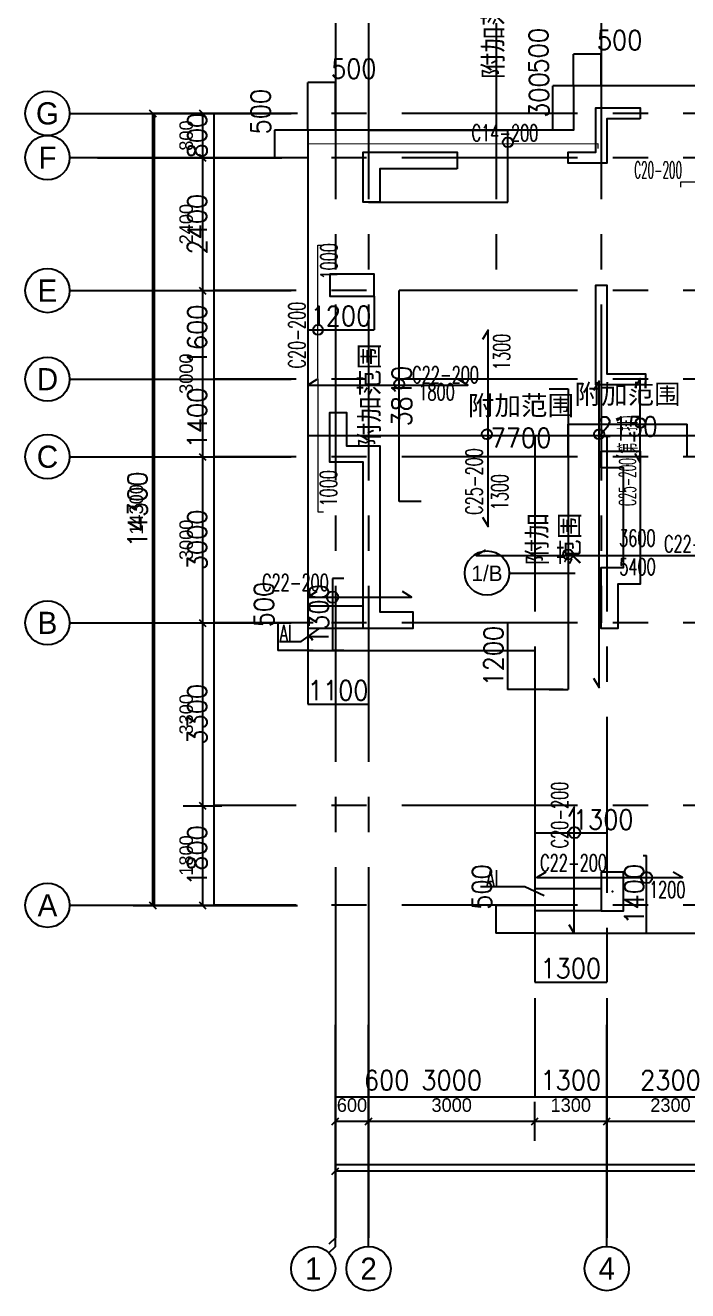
# Model space of a CAD drawing. Extents: x 628064 to 789462, y -248497 to 145317.
# Drawn here: x 668837 to 680795, y 109554 to 132403 of the extents above; entities that cross this region are included whole.
import ezdxf
from ezdxf.enums import TextEntityAlignment as Align

# ---------------------------------------------------------------- set-up
doc = ezdxf.new("R2010")
doc.units = 0
doc.header["$LTSCALE"] = 100
doc.linetypes.add('CENTER', pattern=[50.800000000000004, 31.75, -6.35, 6.35, -6.35])
for name, color, linetype in [('1508', 2, 'Continuous'), ('451', 7, 'Continuous'), ('AXIS', 3, 'Continuous'), ('DIM', 3, 'Continuous'), ('dim-wall', 7, 'Continuous'), ('PAXIS', 253, 'CENTER'), ('PUB_DIM', 3, 'Continuous'), ('Z-TEXT', 2, 'Continuous'), ('板底钢筋', 24, 'Continuous'), ('柱', 2, 'Continuous'), ('梁虚线', 134, 'Continuous'), ('砼墙', 3, 'Continuous'), ('重心计算', 7, 'Continuous')]:
    doc.layers.add(name, color=color, linetype=linetype)
doc.layers.add('REIN', color=6, linetype='Continuous', lineweight=18)
doc.styles.add('cadreader_textstyle', font='cadreader_textstyle')
doc.styles.get("Standard").update_dxf_attribs({"font": 'standard'})
doc.dimstyles.get("Standard").update_dxf_attribs({"dimtxt": 351, "dimasz": 0.18, "dimexe": 0.18, "dimexo": 0.0625, "dimgap": 0.09, "dimtad": 0, "dimtoh": 1, "dimdec": 0, "dimzin": 0, "dimdsep": 46, "dimcen": 0.09, "dimadec": 0, "dimazin": 0, "dimtfac": 1, "dimtdec": 4, "dimtofl": 0, "dimtmove": 0, "dimatfit": 3, "dimfxl": 250, "dimtolj": 1, "dimtzin": 0, "dimarcsym": 0})

# ---------------------------------------------------------------- blocks, each defined once
blk = doc.blocks.new('*D451')
at = {"layer": 'dim-wall', "color": 0, "linetype": 'ByBlock', "lineweight": -2}
for p, q in [((679989.1662270469, 117412.5051768192), (680053.610209981, 117412.5051768192)), ((680053.4302099809, 116012.5052006611), (680053.4302099809, 117412.5051768192)), ((679989.1662270471, 116012.5052006611), (680053.610209981, 116012.5052006611))]:
    blk.add_line(p, q, dxfattribs=at)
for points in [[(680053.4302099809, 117412.5051768192), (680053.4601824763, 117412.3251768192), (680053.4002374855, 117412.3251768192)], [(680053.4302099809, 116012.5052006611), (680053.4002374855, 116012.6852006611), (680053.4601824763, 116012.6852006611)]]:
    blk.add_solid(points, dxfattribs=at)
at = {"layer": 'dim-wall', "color": 0, "linetype": 'Continuous', "lineweight": -2, "insert": (679828.4302099808, 116712.5051887403), "char_height": 351, "width": 813.1499999999992, "attachment_point": 5, "rotation": 90}
blk.add_mtext('1400', dxfattribs=at)
blk = doc.blocks.new('*D101')
at = {"layer": 'dim-wall', "color": 0, "linetype": 'ByBlock', "lineweight": -2}
for p, q in [((674584.4782650168, 122412.5052960285), (674384.2945750647, 122412.5052960285)), ((674384.4745750647, 122412.5052960285), (674384.4745750647, 121112.5051052937)), ((674584.4782650168, 121112.5051052937), (674384.2945750647, 121112.5051052937))]:
    blk.add_line(p, q, dxfattribs=at)
for points in [[(674384.4745750647, 122412.5052960285), (674384.5045475601, 122412.3252960285), (674384.4446025693, 122412.3252960285)], [(674384.4745750647, 121112.5051052937), (674384.4446025693, 121112.6851052937), (674384.5045475601, 121112.6851052937)]]:
    blk.add_solid(points, dxfattribs=at)
at = {"layer": 'dim-wall', "color": 0, "linetype": 'Continuous', "lineweight": -2, "insert": (674134.4745750648, 121762.5052006612), "char_height": 351, "width": 807.299999999999, "attachment_point": 5, "rotation": 90}
blk.add_mtext('1300', dxfattribs=at)
blk = doc.blocks.new('*D520')
at = {"layer": 'dim-wall', "color": 0, "linetype": 'ByBlock', "lineweight": -2}
for p, q in [((678294.1373635244, 125837.5050099262), (678636.6691465372, 125837.5050099262)), ((678636.4891465371, 125837.5050099262), (678636.4891465371, 120412.5052960286)), ((678294.1373635244, 120412.5052960286), (678636.6691465372, 120412.5052960286))]:
    blk.add_line(p, q, dxfattribs=at)
for points in [[(678636.4891465371, 125837.5050099262), (678636.5191190325, 125837.3250099262), (678636.4591740418, 125837.3250099262)], [(678636.4891465371, 120412.5052960286), (678636.4591740418, 120412.6852960286), (678636.5191190325, 120412.6852960286)]]:
    blk.add_solid(points, dxfattribs=at)
at = {"layer": 'dim-wall', "color": 0, "linetype": 'Continuous', "lineweight": -2, "insert": (678386.4891465373, 123125.0051529775), "char_height": 351, "width": 983.970000000002, "attachment_point": 5, "rotation": 90}
blk.add_mtext('附加范围', dxfattribs=at)
blk = doc.blocks.new('*D187')
at = {"layer": 'dim-wall', "color": 0, "linetype": 'ByBlock', "lineweight": -2}
for p, q in [((673934.5407590565, 125111.9428799519), (673934.5407590565, 124996.3078294627)), ((673934.5407590565, 124996.4878294627), (681634.5405683215, 124996.4878294627)), ((681634.5405683215, 124612.5680821308), (681634.5405683215, 124996.6678294627))]:
    blk.add_line(p, q, dxfattribs=at)
for points in [[(673934.5407590565, 124996.4878294627), (673934.7207590565, 124996.5178019581), (673934.7207590565, 124996.4578569673)], [(681634.5405683215, 124996.4878294627), (681634.3605683214, 124996.4578569673), (681634.3605683214, 124996.5178019581)]]:
    blk.add_solid(points, dxfattribs=at)
at = {"layer": 'dim-wall', "color": 0, "linetype": 'Continuous', "lineweight": -2, "insert": (677784.5406636889, 125246.4878294627), "char_height": 351, "width": 2128.619999999995, "attachment_point": 5}
blk.add_mtext('附加范围 7700', dxfattribs=at)
blk = doc.blocks.new('*D624')
at = {"layer": 'dim-wall', "color": 0, "linetype": 'ByBlock', "lineweight": -2}
for p, q in [((678634.5405683215, 124612.5680821308), (678634.5405683215, 125200.0815314135)), ((678634.5405683215, 125199.9015314135), (680784.5406636889, 125199.9015314135)), ((680784.5406636889, 124612.5680821308), (680784.5406636889, 125200.0815314135))]:
    blk.add_line(p, q, dxfattribs=at)
for points in [[(678634.5405683215, 125199.9015314135), (678634.7205683215, 125199.9315039089), (678634.7205683215, 125199.8715589181)], [(680784.5406636889, 125199.9015314135), (680784.3606636889, 125199.8715589181), (680784.3606636889, 125199.9315039089)]]:
    blk.add_solid(points, dxfattribs=at)
at = {"layer": 'dim-wall', "color": 0, "linetype": 'Continuous', "lineweight": -2, "insert": (679709.5406160052, 125449.9015314135), "char_height": 351, "width": 2122.769999999996, "attachment_point": 5}
blk.add_mtext('附加范围 2150', dxfattribs=at)
blk = doc.blocks.new('*D276')
at = {"layer": 'dim-wall', "color": 0, "linetype": 'ByBlock', "lineweight": -2}
for p, q in [((675801.4782428439, 127612.5055821308), (675588.4951477412, 127612.5055821308)), ((675588.6751477412, 123802.5051625141), (675588.6751477412, 127612.5055821308)), ((675980.4782628712, 123802.5051625141), (675588.4951477412, 123802.5051625141))]:
    blk.add_line(p, q, dxfattribs=at)
for points in [[(675588.6751477412, 127612.5055821308), (675588.7051202366, 127612.3255821308), (675588.6451752458, 127612.3255821308)], [(675588.6751477412, 123802.5051625141), (675588.6451752458, 123802.6851625141), (675588.7051202366, 123802.6851625141)]]:
    blk.add_solid(points, dxfattribs=at)
at = {"layer": 'dim-wall', "color": 0, "linetype": 'Continuous', "lineweight": -2, "insert": (675338.6751477413, 125707.5053723226), "char_height": 351, "width": 2122.769999999996, "attachment_point": 5, "rotation": 90}
blk.add_mtext('附加范围 3810', dxfattribs=at)
blk = doc.blocks.new('*D696')
at = {"layer": 'dim-wall', "color": 0, "linetype": 'ByBlock', "lineweight": -2}
for p, q in [((675034.6032828982, 130512.5052006611), (677548.6229765917, 130512.5052006611)), ((677548.4429765916, 129212.5050099262), (677548.4429765916, 130512.5052006611)), ((675034.6032828982, 129212.5050099262), (677548.6229765917, 129212.5050099262))]:
    blk.add_line(p, q, dxfattribs=at)
for points in [[(677548.4429765916, 130512.5052006611), (677548.472949087, 130512.3252006611), (677548.4130040962, 130512.3252006611)], [(677548.4429765916, 129212.5050099262), (677548.4130040962, 129212.6850099262), (677548.472949087, 129212.6850099262)]]:
    blk.add_solid(points, dxfattribs=at)
at = {"layer": 'dim-wall', "color": 0, "linetype": 'Continuous', "lineweight": -2, "insert": (677298.4429765918, 132388.1052006613), "char_height": 351, "width": 3751.019999999998, "attachment_point": 5, "rotation": 90}
blk.add_mtext('\\A1;\\A1;\\A1;附加范围', dxfattribs=at)
blk = doc.blocks.new('*D43')
at = {"layer": 'DIM', "color": 0, "linetype": 'ByBlock', "lineweight": -2}
for p, q in [((678404.7431020228, 121612.5157537436), (677539.1810372791, 121612.5157537436)), ((677539.3610372791, 121612.5157537436), (677539.3610372791, 120412.5052960286)), ((678544.0123635244, 120412.5052960286), (677539.1810372791, 120412.5052960286))]:
    blk.add_line(p, q, dxfattribs=at)
for points in [[(677539.3610372791, 121612.5157537436), (677539.3910097745, 121612.3357537436), (677539.3310647837, 121612.3357537436)], [(677539.3610372791, 120412.5052960286), (677539.3310647837, 120412.6852960286), (677539.3910097745, 120412.6852960286)]]:
    blk.add_solid(points, dxfattribs=at)
at = {"layer": 'DIM', "color": 0, "linetype": 'Continuous', "lineweight": -2, "insert": (677289.361037279, 121012.5105248862), "char_height": 351, "width": 807.299999999999, "attachment_point": 5, "rotation": 90}
blk.add_mtext('1200', dxfattribs=at)
blk = doc.blocks.new('*D473')
at = {"layer": 'DIM', "color": 0, "linetype": 'ByBlock', "lineweight": -2}
for p, q in [((673934.540006158, 130512.5673191256), (673934.540006158, 131368.955178)), ((674434.5399959866, 131368.775178), (673934.540006158, 131368.775178)), ((674434.5399959866, 130512.5673191256), (674434.5399959866, 131368.955178))]:
    blk.add_line(p, q, dxfattribs=at)
for points in [[(673934.540006158, 131368.775178), (673934.720006158, 131368.8051504954), (673934.720006158, 131368.7452055046)], [(674434.5399959866, 131368.775178), (674434.3599959866, 131368.7452055046), (674434.3599959866, 131368.8051504954)]]:
    blk.add_solid(points, dxfattribs=at)
at = {"layer": 'DIM', "color": 0, "linetype": 'Continuous', "lineweight": -2, "insert": (674766.1299959867, 131618.7751780001), "char_height": 351, "width": 663.0000000000007, "attachment_point": 5}
blk.add_mtext('500', dxfattribs=at)
blk = doc.blocks.new('*D566')
at = {"layer": 'DIM', "color": 0, "linetype": 'ByBlock', "lineweight": -2}
for p, q in [((673934.477506158, 130512.5048191256), (673334.7458486294, 130512.5048191256)), ((673334.9258486294, 130512.5048191256), (673334.9258486294, 130012.5157537443)), ((673934.477506158, 130012.5157537443), (673334.7458486294, 130012.5157537443))]:
    blk.add_line(p, q, dxfattribs=at)
for points in [[(673334.9258486294, 130512.5048191256), (673334.9558211248, 130512.3248191256), (673334.895876134, 130512.3248191256)], [(673334.9258486294, 130012.5157537443), (673334.895876134, 130012.6957537443), (673334.9558211248, 130012.6957537443)]]:
    blk.add_solid(points, dxfattribs=at)
at = {"layer": 'DIM', "color": 0, "linetype": 'Continuous', "lineweight": -2, "insert": (673084.9258486294, 130844.0948191257), "char_height": 351, "width": 663.0000000000007, "attachment_point": 5, "rotation": 90}
blk.add_mtext('500', dxfattribs=at)
blk = doc.blocks.new('*D236')
at = {"layer": 'DIM', "color": 0, "linetype": 'ByBlock', "lineweight": -2}
for p, q in [((678734.4775061578, 130812.5048195435), (678360.1837076057, 130812.5048195435)), ((678360.3637076057, 130512.5048191256), (678360.3637076057, 130812.5048195435)), ((678734.4775061578, 130512.5048191256), (678360.1837076057, 130512.5048191256))]:
    blk.add_line(p, q, dxfattribs=at)
for points in [[(678360.3637076057, 130812.5048195435), (678360.3936801011, 130812.3248195435), (678360.3337351104, 130812.3248195435)], [(678360.3637076057, 130512.5048191256), (678360.3337351104, 130512.6848191256), (678360.3936801011, 130512.6848191256)]]:
    blk.add_solid(points, dxfattribs=at)
at = {"layer": 'DIM', "color": 0, "linetype": 'Continuous', "lineweight": -2, "insert": (678110.3637076057, 131144.0948195435), "char_height": 351, "width": 663.0000000000007, "attachment_point": 5, "rotation": 90}
blk.add_mtext('300', dxfattribs=at)
blk = doc.blocks.new('*D667')
at = {"layer": 'DIM', "color": 0, "linetype": 'ByBlock', "lineweight": -2}
for p, q in [((678734.4775061578, 131312.5048191255), (678360.1837076057, 131312.5048191255)), ((678360.3637076057, 130812.5048195435), (678360.3637076057, 131312.5048191255)), ((678734.4775061578, 130812.5048195435), (678360.1837076057, 130812.5048195435))]:
    blk.add_line(p, q, dxfattribs=at)
for points in [[(678360.3637076057, 131312.5048191255), (678360.3936801011, 131312.3248191255), (678360.3337351104, 131312.3248191255)], [(678360.3637076057, 130812.5048195435), (678360.3337351104, 130812.6848195435), (678360.3936801011, 130812.6848195435)]]:
    blk.add_solid(points, dxfattribs=at)
at = {"layer": 'DIM', "color": 0, "linetype": 'Continuous', "lineweight": -2, "insert": (678100.9583343707, 131944.3232876054), "char_height": 351, "width": 663.0000000000007, "attachment_point": 5, "rotation": 90}
blk.add_mtext('500', dxfattribs=at)
blk = doc.blocks.new('*D746')
at = {"layer": 'DIM', "color": 0, "linetype": 'ByBlock', "lineweight": -2}
for p, q in [((678734.5400061578, 131312.5673191255), (678734.5400061578, 131884.6314165772)), ((679234.5399959842, 131884.4514165772), (678734.5400061578, 131884.4514165772)), ((679234.5399959842, 131312.5673191255), (679234.5399959842, 131884.6314165772))]:
    blk.add_line(p, q, dxfattribs=at)
for points in [[(678734.5400061578, 131884.4514165772), (678734.7200061579, 131884.4813890726), (678734.7200061579, 131884.4214440818)], [(679234.5399959842, 131884.4514165772), (679234.3599959841, 131884.4214440818), (679234.3599959841, 131884.4813890726)]]:
    blk.add_solid(points, dxfattribs=at)
at = {"layer": 'DIM', "color": 0, "linetype": 'Continuous', "lineweight": -2, "insert": (679566.1299959843, 132134.4514165772), "char_height": 351, "width": 663.0000000000007, "attachment_point": 5}
blk.add_mtext('500', dxfattribs=at)
blk = doc.blocks.new('*D689')
at = {"layer": 'DIM', "color": 0, "linetype": 'ByBlock', "lineweight": -2}
for p, q in [((674031.8321120047, 121612.5157537438), (673395.4511041245, 121612.5157537438)), ((673395.6311041246, 121612.5157537438), (673395.6311041246, 121112.5048191256)), ((674031.8321120047, 121112.5048191256), (673395.4511041245, 121112.5048191256))]:
    blk.add_line(p, q, dxfattribs=at)
for points in [[(673395.6311041246, 121612.5157537438), (673395.66107662, 121612.3357537438), (673395.6011316292, 121612.3357537438)], [(673395.6311041246, 121112.5048191256), (673395.6011316292, 121112.6848191256), (673395.66107662, 121112.6848191256)]]:
    blk.add_solid(points, dxfattribs=at)
at = {"layer": 'DIM', "color": 0, "linetype": 'Continuous', "lineweight": -2, "insert": (673145.6311041246, 121944.1057537439), "char_height": 351, "width": 663.0000000000007, "attachment_point": 5, "rotation": 90}
blk.add_mtext('500', dxfattribs=at)
blk = doc.blocks.new('*D365')
at = {"layer": 'DIM', "color": 0, "linetype": 'ByBlock', "lineweight": -2}
for p, q in [((673934.540006158, 121112.4423191256), (673934.540006158, 120144.4296795045)), ((675034.5399959759, 121234.1747809759), (675034.5399959759, 120144.4296795045)), ((673934.540006158, 120144.6096795045), (675034.5399959759, 120144.6096795045))]:
    blk.add_line(p, q, dxfattribs=at)
for points in [[(673934.540006158, 120144.6096795045), (673934.720006158, 120144.6396519999), (673934.720006158, 120144.5797070091)], [(675034.5399959759, 120144.6096795045), (675034.3599959759, 120144.5797070091), (675034.3599959759, 120144.6396519999)]]:
    blk.add_solid(points, dxfattribs=at)
at = {"layer": 'DIM', "color": 0, "linetype": 'Continuous', "lineweight": -2, "insert": (674484.5400010669, 120394.6096795045), "char_height": 351, "width": 801.4499999999991, "attachment_point": 5}
blk.add_mtext('1100', dxfattribs=at)
blk = doc.blocks.new('*D34')
at = {"layer": 'DIM', "color": 0, "linetype": 'ByBlock', "lineweight": -2}
for p, q in [((678034.5399959758, 116012.4423191256), (678034.5399959758, 115125.2589326242)), ((679334.5399959869, 116012.4423191256), (679334.5399959869, 115125.2589326242)), ((678034.5399959758, 115125.4389326242), (679334.5399959869, 115125.4389326242))]:
    blk.add_line(p, q, dxfattribs=at)
for points in [[(678034.5399959758, 115125.4389326242), (678034.7199959758, 115125.4689051196), (678034.7199959758, 115125.4089601288)], [(679334.5399959869, 115125.4389326242), (679334.3599959868, 115125.4089601288), (679334.3599959868, 115125.4689051196)]]:
    blk.add_solid(points, dxfattribs=at)
at = {"layer": 'DIM', "color": 0, "linetype": 'Continuous', "lineweight": -2, "insert": (678684.5399959815, 115375.4389326242), "char_height": 351, "width": 807.299999999999, "attachment_point": 5}
blk.add_mtext('1300', dxfattribs=at)
blk = doc.blocks.new('*D448')
at = {"layer": 'DIM', "color": 0, "linetype": 'ByBlock', "lineweight": -2}
for p, q in [((678034.477506158, 116512.5157537515), (677328.340461298, 116512.5157537515)), ((677328.5204612981, 116512.5157537515), (677328.5204612981, 116012.5048191256)), ((678034.477506158, 116012.5048191256), (677328.340461298, 116012.5048191256))]:
    blk.add_line(p, q, dxfattribs=at)
for points in [[(677328.5204612981, 116512.5157537515), (677328.5504337935, 116512.3357537515), (677328.4904888027, 116512.3357537515)], [(677328.5204612981, 116012.5048191256), (677328.4904888027, 116012.6848191256), (677328.5504337935, 116012.6848191256)]]:
    blk.add_solid(points, dxfattribs=at)
at = {"layer": 'DIM', "color": 0, "linetype": 'Continuous', "lineweight": -2, "insert": (677078.5204612981, 116844.1057537515), "char_height": 351, "width": 663.0000000000007, "attachment_point": 5, "rotation": 90}
blk.add_mtext('500', dxfattribs=at)
blk = doc.blocks.new('*D341')
at = {"layer": 'DIM', "color": 0, "linetype": 'ByBlock', "lineweight": -2}
for p, q in [((675134.5400061578, 127512.4423191256), (675134.5400061578, 126903.9483930467)), ((673934.540006158, 127006.26015826), (673934.540006158, 126903.9483930467)), ((673934.540006158, 126904.1283930467), (675134.5400061578, 126904.1283930467))]:
    blk.add_line(p, q, dxfattribs=at)
for points in [[(673934.540006158, 126904.1283930467), (673934.720006158, 126904.1583655421), (673934.720006158, 126904.0984205513)], [(675134.5400061578, 126904.1283930467), (675134.3600061578, 126904.0984205513), (675134.3600061578, 126904.1583655421)]]:
    blk.add_solid(points, dxfattribs=at)
at = {"layer": 'DIM', "color": 0, "linetype": 'Continuous', "lineweight": -2, "insert": (674534.540006158, 127154.1283930466), "char_height": 351, "width": 807.299999999999, "attachment_point": 5}
blk.add_mtext('1200', dxfattribs=at)
blk = doc.blocks.new('*D162')
at = {"layer": 'dim-wall', "color": 0, "linetype": 'ByBlock', "lineweight": -2}
for p, q in [((678034.540006158, 117925.4483818966), (678034.540006158, 117824.1988245973)), ((679334.5399959869, 117925.4483818966), (679334.5399959869, 117824.1988245973)), ((678034.540006158, 117824.3788245973), (679334.5399959869, 117824.3788245973))]:
    blk.add_line(p, q, dxfattribs=at)
for points in [[(678034.540006158, 117824.3788245973), (678034.720006158, 117824.4087970927), (678034.720006158, 117824.3488521019)], [(679334.5399959869, 117824.3788245973), (679334.3599959868, 117824.3488521019), (679334.3599959868, 117824.4087970927)]]:
    blk.add_solid(points, dxfattribs=at)
at = {"layer": 'dim-wall', "color": 0, "linetype": 'Continuous', "lineweight": -2, "insert": (679269.6344086927, 118060.3531342217), "char_height": 351, "width": 807.299999999999, "attachment_point": 5}
blk.add_mtext('1300', dxfattribs=at)
blk = doc.blocks.new('*D402')
at = {"layer": 'PUB_DIM', "color": 0, "linetype": 'ByBlock', "lineweight": -2}
for p, q in [((673466.7888936258, 130812.901070359), (672239.94443852, 130812.901070359)), ((672240.12443852, 130812.901070359), (672240.12443852, 130012.901070359)), ((673466.7888936258, 130012.901070359), (672239.94443852, 130012.901070359))]:
    blk.add_line(p, q, dxfattribs=at)
for points in [[(672240.12443852, 130812.901070359), (672240.1544110155, 130812.721070359), (672240.0944660247, 130812.721070359)], [(672240.12443852, 130012.901070359), (672240.0944660247, 130013.081070359), (672240.1544110155, 130013.081070359)]]:
    blk.add_solid(points, dxfattribs=at)
at = {"layer": 'PUB_DIM', "color": 0, "linetype": 'Continuous', "lineweight": -2, "insert": (671940.12443852, 130412.9010703591), "char_height": 351, "width": 663.0000000000007, "attachment_point": 5, "rotation": 90}
blk.add_mtext('800', dxfattribs=at)
blk = doc.blocks.new('*D31')
at = {"layer": 'PUB_DIM', "color": 0, "linetype": 'ByBlock', "lineweight": -2}
for p, q in [((673466.7888936258, 130012.901070359), (672239.9444377356, 130012.901070359)), ((672240.1244377356, 130012.901070359), (672240.1244377356, 127612.901070359)), ((673466.7888936258, 127612.901070359), (672239.9444377356, 127612.901070359))]:
    blk.add_line(p, q, dxfattribs=at)
for points in [[(672240.1244377356, 130012.901070359), (672240.154410231, 130012.721070359), (672240.0944652403, 130012.721070359)], [(672240.1244377356, 127612.901070359), (672240.0944652403, 127613.081070359), (672240.154410231, 127613.081070359)]]:
    blk.add_solid(points, dxfattribs=at)
at = {"layer": 'PUB_DIM', "color": 0, "linetype": 'Continuous', "lineweight": -2, "insert": (671940.1244377356, 128812.9010703591), "char_height": 351, "width": 918.4499999999996, "attachment_point": 5, "rotation": 90}
blk.add_mtext('2400', dxfattribs=at)
blk = doc.blocks.new('*D476')
at = {"layer": 'PUB_DIM', "color": 0, "linetype": 'ByBlock', "lineweight": -2}
for p, q in [((673466.7888936258, 127612.901070359), (672239.7644377358, 127612.901070359)), ((672239.9444377358, 127612.901070359), (672239.9444377358, 126012.901070359)), ((673466.7888936258, 126012.901070359), (672239.7644377358, 126012.901070359))]:
    blk.add_line(p, q, dxfattribs=at)
for points in [[(672239.9444377358, 127612.901070359), (672239.9744102312, 127612.721070359), (672239.9144652404, 127612.721070359)], [(672239.9444377358, 126012.901070359), (672239.9144652404, 126013.081070359), (672239.9744102312, 126013.081070359)]]:
    blk.add_solid(points, dxfattribs=at)
at = {"layer": 'PUB_DIM', "color": 0, "linetype": 'Continuous', "lineweight": -2, "insert": (671939.9444377358, 126812.9010703591), "char_height": 351, "width": 801.4499999999991, "attachment_point": 5, "rotation": 90}
blk.add_mtext('1600', dxfattribs=at)
blk = doc.blocks.new('*D195')
at = {"layer": 'PUB_DIM', "color": 0, "linetype": 'ByBlock', "lineweight": -2}
for p, q in [((673466.7888936258, 126012.901070359), (672239.5844377355, 126012.901070359)), ((672239.7644377355, 126012.901070359), (672239.7644377355, 124612.901070359)), ((673466.7888936258, 124612.901070359), (672239.5844377355, 124612.901070359))]:
    blk.add_line(p, q, dxfattribs=at)
for points in [[(672239.7644377355, 126012.901070359), (672239.7944102309, 126012.721070359), (672239.7344652402, 126012.721070359)], [(672239.7644377355, 124612.901070359), (672239.7344652402, 124613.081070359), (672239.7944102309, 124613.081070359)]]:
    blk.add_solid(points, dxfattribs=at)
at = {"layer": 'PUB_DIM', "color": 0, "linetype": 'Continuous', "lineweight": -2, "insert": (671939.7644377355, 125312.9010703591), "char_height": 351, "width": 813.1499999999992, "attachment_point": 5, "rotation": 90}
blk.add_mtext('1400', dxfattribs=at)
blk = doc.blocks.new('*D622')
at = {"layer": 'PUB_DIM', "color": 0, "linetype": 'ByBlock', "lineweight": -2}
for p, q in [((673466.7888936258, 124612.901070359), (672239.4044377357, 124612.901070359)), ((672239.5844377357, 124612.901070359), (672239.5844377357, 121612.901070359)), ((673466.7888936258, 121612.901070359), (672239.4044377357, 121612.901070359))]:
    blk.add_line(p, q, dxfattribs=at)
for points in [[(672239.5844377357, 124612.901070359), (672239.6144102311, 124612.721070359), (672239.5544652403, 124612.721070359)], [(672239.5844377357, 121612.901070359), (672239.5544652403, 121613.081070359), (672239.6144102311, 121613.081070359)]]:
    blk.add_solid(points, dxfattribs=at)
at = {"layer": 'PUB_DIM', "color": 0, "linetype": 'Continuous', "lineweight": -2, "insert": (671939.5844377356, 123112.9010703591), "char_height": 351, "width": 912.5999999999997, "attachment_point": 5, "rotation": 90}
blk.add_mtext('3000', dxfattribs=at)
blk = doc.blocks.new('*D254')
at = {"layer": 'PUB_DIM', "color": 0, "linetype": 'ByBlock', "lineweight": -2}
for p, q in [((673466.7888936258, 121612.901070359), (672239.2244377355, 121612.901070359)), ((672239.4044377356, 121612.901070359), (672239.4044377356, 118312.901070359)), ((673466.7888936258, 118312.901070359), (672239.2244377355, 118312.901070359))]:
    blk.add_line(p, q, dxfattribs=at)
for points in [[(672239.4044377356, 121612.901070359), (672239.434410231, 121612.721070359), (672239.3744652402, 121612.721070359)], [(672239.4044377356, 118312.901070359), (672239.3744652402, 118313.081070359), (672239.434410231, 118313.081070359)]]:
    blk.add_solid(points, dxfattribs=at)
at = {"layer": 'PUB_DIM', "color": 0, "linetype": 'Continuous', "lineweight": -2, "insert": (671939.4044377356, 119962.9010703591), "char_height": 351, "width": 912.5999999999997, "attachment_point": 5, "rotation": 90}
blk.add_mtext('3300', dxfattribs=at)
blk = doc.blocks.new('*D694')
at = {"layer": 'PUB_DIM', "color": 0, "linetype": 'ByBlock', "lineweight": -2}
for p, q in [((673466.7888936258, 118312.901070359), (672239.2244377355, 118312.901070359)), ((672239.4044377356, 118312.901070359), (672239.4044377356, 116512.901070359)), ((673466.7888936258, 116512.901070359), (672239.2244377355, 116512.901070359))]:
    blk.add_line(p, q, dxfattribs=at)
for points in [[(672239.4044377356, 118312.901070359), (672239.434410231, 118312.721070359), (672239.3744652402, 118312.721070359)], [(672239.4044377356, 116512.901070359), (672239.3744652402, 116513.081070359), (672239.434410231, 116513.081070359)]]:
    blk.add_solid(points, dxfattribs=at)
at = {"layer": 'PUB_DIM', "color": 0, "linetype": 'Continuous', "lineweight": -2, "insert": (671939.4044377356, 117412.9010703591), "char_height": 351, "width": 807.299999999999, "attachment_point": 5, "rotation": 90}
blk.add_mtext('1800', dxfattribs=at)
blk = doc.blocks.new('*D430')
at = {"layer": 'PUB_DIM', "color": 0, "linetype": 'ByBlock', "lineweight": -2}
for p, q in [((671161.3060381353, 130812.9010615154), (671161.0882053854, 130812.9010615154)), ((671161.2682053854, 130812.9010615154), (671161.2682053861, 116512.901070359)), ((671161.306038136, 116512.901070359), (671161.0882053861, 116512.901070359))]:
    blk.add_line(p, q, dxfattribs=at)
for points in [[(671161.2682053854, 130812.9010615154), (671161.2981778808, 130812.7210615154), (671161.23823289, 130812.7210615154)], [(671161.2682053861, 116512.901070359), (671161.2382328907, 116513.081070359), (671161.2981778815, 116513.081070359)]]:
    blk.add_solid(points, dxfattribs=at)
at = {"layer": 'PUB_DIM', "color": 0, "linetype": 'Continuous', "lineweight": -2, "insert": (670861.268205386, 123662.9010659373), "char_height": 351, "width": 1062.749999999999, "attachment_point": 5, "rotation": 90.00000000000281}
blk.add_mtext('14300', dxfattribs=at)
blk = doc.blocks.new('*D674')
at = {"layer": 'PUB_DIM', "color": 0, "linetype": 'ByBlock', "lineweight": -2}
for p, q in [((674434.5400061577, 114510.5335270958), (674434.5400061577, 113053.7631969467)), ((675034.5400061577, 114510.5335270958), (675034.5400061577, 113053.7631969467)), ((674434.5400061577, 113053.9431969467), (675034.5400061577, 113053.9431969467))]:
    blk.add_line(p, q, dxfattribs=at)
for points in [[(674434.5400061577, 113053.9431969467), (674434.7200061578, 113053.9731694421), (674434.7200061578, 113053.9132244513)], [(675034.5400061577, 113053.9431969467), (675034.3600061577, 113053.9132244513), (675034.3600061577, 113053.9731694421)]]:
    blk.add_solid(points, dxfattribs=at)
at = {"layer": 'PUB_DIM', "color": 0, "linetype": 'Continuous', "lineweight": -2, "insert": (675360.2800061577, 113353.9431969468), "char_height": 351, "width": 651.2999999999993, "attachment_point": 5}
blk.add_mtext('600', dxfattribs=at)
blk = doc.blocks.new('*D363')
at = {"layer": 'PUB_DIM', "color": 0, "linetype": 'ByBlock', "lineweight": -2}
for p, q in [((679334.5400078561, 114510.4710270957), (679334.5795923079, 113053.7631980224)), ((681634.5400078561, 114510.5335270957), (681634.5795923079, 113053.8256980224)), ((679334.5795874166, 113053.9431980223), (681634.5795874166, 113054.0056980223))]:
    blk.add_line(p, q, dxfattribs=at)
for points in [[(679334.5795874166, 113053.9431980223), (679334.7595866021, 113053.973175409), (679334.759588231, 113053.9132304183)], [(681634.5795874166, 113054.0056980223), (681634.3995882311, 113053.9757206356), (681634.3995866022, 113054.0356656263)]]:
    blk.add_solid(points, dxfattribs=at)
at = {"layer": 'PUB_DIM', "color": 0, "linetype": 'Continuous', "lineweight": -2, "insert": (680484.5714352428, 113353.9744479115), "char_height": 351, "width": 912.5999999999997, "attachment_point": 5, "rotation": 0.0015569505298548693}
blk.add_mtext('2300', dxfattribs=at)
blk = doc.blocks.new('*D157')
at = {"layer": 'PUB_DIM', "color": 0, "linetype": 'ByBlock', "lineweight": -2}
for p, q in [((674434.7200061579, 111835.6482905643), (674434.7200061579, 111835.4265508847)), ((674434.7200061579, 111835.6065508847), (723634.539995232, 111835.6065508846)), ((723634.539995232, 111835.6482905642), (723634.539995232, 111835.4265508846))]:
    blk.add_line(p, q, dxfattribs=at)
for points in [[(674434.7200061579, 111835.6065508847), (674434.9000061579, 111835.6365233801), (674434.9000061579, 111835.5765783893)], [(723634.539995232, 111835.6065508846), (723634.359995232, 111835.5765783892), (723634.359995232, 111835.63652338)]]:
    blk.add_solid(points, dxfattribs=at)
at = {"layer": 'PUB_DIM', "color": 0, "linetype": 'Continuous', "lineweight": -2, "insert": (699034.6300006949, 112135.6065508846), "char_height": 351, "width": 1168.050000000001, "attachment_point": 5}
blk.add_mtext('49200', dxfattribs=at)
blk = doc.blocks.new('*D372')
at = {"layer": 'PUB_DIM', "color": 0, "linetype": 'ByBlock', "lineweight": -2}
for p, q in [((675034.5400061577, 114510.5335270958), (675034.5400061577, 113053.7631969467)), ((678034.5400061577, 114510.5335270958), (678034.5400061577, 113053.7631969467)), ((675034.5400061577, 113053.9431969467), (678034.5400061577, 113053.9431969467))]:
    blk.add_line(p, q, dxfattribs=at)
for points in [[(675034.5400061577, 113053.9431969467), (675034.7200061578, 113053.9731694421), (675034.7200061578, 113053.9132244513)], [(678034.5400061577, 113053.9431969467), (678034.3600061577, 113053.9132244513), (678034.3600061577, 113053.9731694421)]]:
    blk.add_solid(points, dxfattribs=at)
at = {"layer": 'PUB_DIM', "color": 0, "linetype": 'Continuous', "lineweight": -2, "insert": (676534.5400061578, 113353.9431969468), "char_height": 351, "width": 912.5999999999997, "attachment_point": 5}
blk.add_mtext('3000', dxfattribs=at)
blk = doc.blocks.new('*D108')
at = {"layer": 'PUB_DIM', "color": 0, "linetype": 'ByBlock', "lineweight": -2}
for p, q in [((678034.5400061577, 114510.5335270958), (678034.5400061576, 113053.7631969467)), ((679334.5400061577, 114510.5335270957), (679334.5400061576, 113053.7631969466)), ((678034.5400061576, 113053.9431969467), (679334.5400061576, 113053.9431969466))]:
    blk.add_line(p, q, dxfattribs=at)
for points in [[(678034.5400061576, 113053.9431969467), (678034.7200061576, 113053.9731694421), (678034.7200061576, 113053.9132244513)], [(679334.5400061576, 113053.9431969466), (679334.3600061575, 113053.9132244512), (679334.3600061575, 113053.973169442)]]:
    blk.add_solid(points, dxfattribs=at)
at = {"layer": 'PUB_DIM', "color": 0, "linetype": 'Continuous', "lineweight": -2, "insert": (678684.5400061577, 113353.9431969466), "char_height": 351, "width": 807.299999999999, "attachment_point": 5}
blk.add_mtext('1300', dxfattribs=at)

msp = doc.modelspace()

# ---------------------------------------------------------------- linework, layer by layer
at = {"layer": '1508'}
msp.add_lwpolyline([(712034.540006158, 125162.5048191256), (703284.540006158, 125162.5048191256), (703284.540006158, 129212.5048191279), (694784.5400061578, 129212.5048191279), (694784.5400061578, 125162.5048191256), (686034.540006158, 125162.5048191256), (686034.540006158, 129412.5048191256), (682334.5400061578, 129412.5048191256), (682334.5400061578, 131312.5048191255), (678734.5400061578, 131312.5048191255), (678734.5400061578, 130512.5048191256), (673934.540006158, 130512.5048191256), (673934.540006158, 130512.5048191256), (673934.540006158, 130512.5048191256), (673934.540006158, 121112.5048191256), (673934.540006158, 121112.5048191256), (673934.540006158, 121112.5048191256), (678034.540006158, 121112.5048191256), (678034.540006158, 116012.5048191256), (720034.5400061578, 116012.5048191256)], dxfattribs=at)
at = {"layer": '451'}
for centre, radius in [((677548.4429765916, 130290.499682544), 89.87297338617036), ((675588.6751477412, 125927.6403483549), 89.87297338617036), ((679939.8871147847, 125222.1877577638), 89.87297338617036), ((677169.5136150791, 125018.7635027298), 89.87297338617036), ((679195.6048908329, 125018.774055813), 89.87297338617036), ((678636.4891465371, 122849.158054296), 89.87297338617036), ((674384.4745750647, 122078.0458795879), 102.1662715875672), ((678750.9844553117, 117826.8146042523), 102.1662715875672), ((680053.4302099809, 117012.8552341642), 102.1662715875672)]:
    msp.add_circle(centre, radius, dxfattribs=at)
at = {"layer": 'AXIS'}
for p, q in [((670139.7476788507, 130812.9010575966), (673466.8513936258, 130812.901070359)), ((670139.7476788507, 130012.9010575966), (673466.8513936258, 130012.901070359)), ((670139.7476788507, 127612.9010575966), (673466.8513936258, 127612.901070359)), ((670139.7476788507, 126012.9010575966), (673466.8513936258, 126012.901070359)), ((670139.7476788507, 124612.9010575966), (673466.8513936258, 124612.901070359)), ((670139.7476788507, 121612.9010575966), (673466.8513936258, 121612.901070359)), ((670139.7476788507, 116512.9010575966), (673466.8513936258, 116512.901070359)), ((674434.5400061577, 114510.5960270958), (674434.5399898195, 110510.5960270958)), ((675034.5400061577, 114510.5960270958), (675034.5399898195, 110510.5960270958)), ((679334.5400061577, 114510.5960270957), (679334.5399898196, 110510.5960270958)), ((674434.5399898195, 110510.5960270958), (674317.3827022942, 110393.4387395704))]:
    msp.add_line(p, q, dxfattribs=at)
at = {"layer": 'AXIS', "linetype": 'Continuous'}
for points in [[(669636.9375, 130813.8203125), (673636.9375000001, 130813.8203125)], [(669636.9375, 130013.828125), (673636.9375000001, 130013.828125)], [(669636.9375, 127613.828125), (673636.9375000001, 127613.828125)], [(669636.9375, 126013.8203125), (673636.9375000001, 126013.8203125)], [(669636.9375, 124613.828125), (673636.9375000001, 124613.828125)], [(677572.0625000001, 122512.5078125), (678761.5625, 122512.5078125)], [(669636.9375, 121613.828125), (673636.9375000001, 121613.828125)], [(669636.9375, 116513.828125), (673636.9375000001, 116513.828125)], [(674317.375, 110237.328125), (674434.5625, 110354.484375), (674434.5625, 114354.484375)], [(675034.5625, 110354.484375), (675034.5625, 114354.484375)], [(679334.5625, 110354.484375), (679334.5625, 114354.484375)]]:
    msp.add_lwpolyline(points, dxfattribs=at)
for centre in [(669236.9235976513, 130813.8197196763), (669236.9235976513, 130013.8306538766), (669236.9235976511, 127613.8306538759), (669236.923597651, 126013.8197196695), (669236.9235976508, 124613.8306538759), (677172.0399958192, 122512.5048198803), (669236.9235976507, 121613.8306538759), (669236.9235976506, 116513.8306538838), (674034.5399959846, 109954.4838396881), (675034.5399959752, 109954.4838396879), (679334.5399959836, 109954.4838396875)]:
    msp.add_circle(centre, 400, dxfattribs=at)
at = {"layer": 'DIM'}
msp.add_circle((674120.5751611349, 126904.1283930467), 89.48584337595106, dxfattribs=at)
at = {"layer": 'PAXIS'}
for points in [[(674434.540006158, 132441.9010703589), (674434.5400061577, 114510.5960270958)], [(675034.540006158, 132441.9010703589), (675034.5400061577, 114510.5960270958)], [(677334.5400061578, 132441.9010703589), (677334.5400061578, 127612.901070359)], [(679234.540006158, 132441.9010703589), (679234.540006158, 121612.901070359)], [(724528.612588916, 130812.9010703589), (673466.8513936258, 130812.901070359)], [(724528.612588916, 130012.9010703589), (673466.8513936258, 130012.901070359)], [(724528.612588916, 127612.9010703589), (673466.8513936258, 127612.901070359)], [(724528.612588916, 126012.9010703589), (673466.8513936258, 126012.901070359)], [(678034.540006158, 124996.4878294627), (678034.5400061577, 114510.5960270958)], [(679334.5400061578, 124996.4878294627), (679334.5400061577, 114510.5960270957)], [(724528.612588916, 124612.9010703589), (673466.8513936258, 124612.901070359)], [(724528.612588916, 121612.9010703589), (673466.8513936258, 121612.901070359)], [(724528.612588916, 118312.9010703589), (673466.8513936258, 118312.901070359)], [(724528.612588916, 116512.9010703589), (673466.8513936258, 116512.901070359)]]:
    msp.add_lwpolyline(points, dxfattribs=at)
at = {"layer": 'PUB_DIM', "linetype": 'Continuous'}
for points in [[(670784.5625, 130812.5078125), (671484.5625000001, 130812.5078125)], [(671072.6875, 130874.375), (671196.4375, 130750.6328125)], [(673753.3125, 130812.5078125), (671134.5624999999, 130812.5078125), (671134.5624999999, 116512.515625), (673753.3125, 116512.515625)], [(671684.5625000001, 130812.5078125), (672384.5625, 130812.5078125)], [(671972.6875, 130874.375), (672096.4375, 130750.6328125)], [(673636.9375000001, 130812.5078125), (672034.5625, 130812.5078125), (672034.5625, 116512.515625), (673636.9375000001, 116512.515625)], [(671684.5625000001, 130012.515625), (672384.5625, 130012.515625)], [(671972.6875, 130074.390625), (672096.4375, 129950.640625)], [(671684.5625000001, 127612.515625), (672384.5625, 127612.515625)], [(671972.6875, 127674.390625), (672096.4375, 127550.640625)], [(671684.5625000001, 124612.515625), (672384.5625, 124612.515625)], [(671972.6875, 124674.390625), (672096.4375, 124550.640625)], [(671684.5625000001, 121612.515625), (672384.5625, 121612.515625)], [(671972.6875, 121674.390625), (672096.4375, 121550.640625)], [(671972.6875, 118374.390625), (672096.4375, 118250.640625)], [(671684.5625000001, 118312.515625), (672384.5625, 118312.515625)], [(671072.6875, 116574.390625), (671196.4375, 116450.640625)], [(671972.6875, 116574.390625), (672096.4375, 116450.640625)], [(670784.5625, 116512.515625), (671484.5625000001, 116512.515625)], [(671684.5625000001, 116512.515625), (672384.5625, 116512.515625)], [(723634.5625, 114354.484375), (723634.5625, 111712.515625), (674434.5625, 111712.515625), (674434.5625, 114354.484375)], [(723634.5625, 114354.484375), (723634.5625, 112612.515625), (674434.5625, 112612.515625), (674434.5625, 114354.484375)], [(674434.5625, 112262.515625), (674434.5625, 112962.515625)], [(675034.5625, 112262.515625), (675034.5625, 112962.515625)], [(678034.5624999999, 112262.515625), (678034.5624999999, 112962.515625)], [(679334.5625, 112262.515625), (679334.5625, 112962.515625)], [(674372.6875, 112550.640625), (674496.4375000001, 112674.390625)], [(674972.6875, 112550.640625), (675096.4375000001, 112674.390625)], [(677972.6875, 112550.640625), (678096.4375, 112674.390625)], [(679272.6875000001, 112550.640625), (679396.4375, 112674.390625)], [(674434.5625, 111362.515625), (674434.5625, 112062.515625)], [(674372.6875, 111650.640625), (674496.4375000001, 111774.390625)]]:
    msp.add_lwpolyline(points, dxfattribs=at)
at = {"layer": 'REIN'}
for points in [[(673934.5407590565, 130166.8227746257), (673934.5407590565, 130262.5052006611), (679171.7426673656, 130270.7927949547), (679171.7426673656, 130179.4504282153)], [(680674.1772918769, 129480.7112702581), (680674.1772918769, 129576.3936962935), (682379.211959947, 129576.1647229406), (682379.211959947, 129484.8223562012)], [(674221.2277046909, 123613.5449359879), (674125.5452786555, 123613.5449359879), (674118.2676400708, 128431.8771051737), (674209.61000681, 128431.8771051737)]]:
    msp.add_lwpolyline(points, dxfattribs=at)
at = {"layer": 'Z-TEXT'}
for p, q in [((673817.1852089402, 121279.5422362213), (674136.5499164043, 121506.3264182745)), ((673423.1886250945, 121279.5422362665), (673817.1852089402, 121279.5422362213)), ((677852.0460068648, 116847.815596891), (677051.5968491249, 116847.815596891)), ((678202.5131359347, 116683.5003870992), (677852.0460068648, 116847.815596891))]:
    msp.add_line(p, q, dxfattribs=at)
at = {"layer": '板底钢筋'}
for points in [[(677092.2160004977, 123520.9850132748), (677192.2160004982, 123354.3178379818), (677192.2160004985, 126897.0654613666), (677092.216000498, 126730.398286074)], [(674101.2079343493, 126005.3646750884), (673934.5407590565, 125905.3646750878), (676826.6560024223, 125905.3646750878), (676659.9888271297, 126005.3646750881)], [(679095.6048908322, 120614.5046859486), (679195.6048908327, 120447.8375106556), (679195.6048908331, 125976.4200084178), (679095.6048908327, 125809.7528331252)], [(679839.8871147842, 124669.7159700895), (679939.8871147847, 124503.0487947965), (679939.8871147844, 126023.7677252208), (679839.8871147842, 125857.1005499281)], [(677144.7117532556, 122926.8823810294), (676978.0445779627, 122826.8823810289), (682538.0507406302, 122826.8823810285), (682371.3835653376, 122926.8823810288)], [(674101.2079343493, 122178.5051854028), (673934.5407590565, 122078.5051854023), (675811.4578611229, 122078.5051854024), (675644.7906858302, 122178.5051854026)], [(678646.6663328551, 116168.7713782092), (678746.6663328557, 116002.1042029162), (678746.6663328557, 118284.3816593431), (678646.6663328555, 118117.7144840504)], [(678235.7425335385, 117112.7422977778), (678069.0753582454, 117012.7422977773), (680700.0499550274, 117012.7422977773), (680533.3827797348, 117112.7422977776)]]:
    msp.add_lwpolyline(points, dxfattribs=at)
at = {"layer": '柱'}
for points in [[(675134.5400061578, 127512.5048191256), (675134.5400061578, 127912.5048191256), (674334.5400061578, 127912.5048191256), (674334.5400061578, 127512.5048191256)], [(675134.5400061578, 127512.5048191256), (675134.5400061578, 127912.5048191256), (674334.5400061578, 127912.5048191256), (674334.5400061578, 127512.5048191256)], [(675134.5400061578, 127512.5048191256), (675134.5400061578, 127912.5048191256), (674334.5400061578, 127912.5048191256), (674334.5400061578, 127512.5048191256)], [(675134.5400061578, 127512.5048191256), (675134.5400061578, 127912.5048191256), (674334.5400061578, 127912.5048191256), (674334.5400061578, 127512.5048191256)], [(679234.540006158, 117112.5048191256), (679234.540006158, 116412.5048191256), (679634.540006158, 116412.5048191256), (679634.540006158, 117112.5048191256)]]:
    msp.add_lwpolyline(points, close=True, dxfattribs=at)
at = {"layer": '梁虚线'}
for p, q in [((674934.539986834, 121912.5048218918), (673934.5400061847, 121912.5048220063)), ((674934.5399867881, 121512.5048218918), (673934.5400061876, 121512.5048220063)), ((679234.540006158, 116812.5048191256), (678034.540006158, 116812.5048191256)), ((679234.540006158, 116412.5048191256), (678034.540006158, 116412.5048191256))]:
    msp.add_line(p, q, dxfattribs=at)
at = {"layer": '砼墙'}
for points in [[(679934.540006158, 130712.5048191256), (679334.5400061578, 130712.5048191256), (679334.5400061578, 129912.5048191256), (678634.540006158, 129912.5048191256), (678634.540006158, 130112.5048191256), (679134.540006158, 130112.5048191256), (679134.540006158, 130912.5048191256), (679934.540006158, 130912.5048191256)], [(676634.5400061578, 129812.5048191256), (675234.5400061578, 129812.5048191256), (675234.5400061578, 129212.5048191256), (674934.5400061578, 129212.5048191256), (674934.5400061578, 130112.5048191256), (676634.5400061578, 130112.5048191256)], [(680034.540006158, 125912.5048191256), (679134.540006158, 125912.5048191256), (679134.540006158, 127712.5048191256), (679334.5400061578, 127712.5048191256), (679334.5400061578, 126112.5048191256), (680034.540006158, 126112.5048191256)], [(675234.5400061578, 124812.5048191256), (675234.5400061578, 121812.5048191256), (675834.5400061578, 121812.5048191256), (675834.5400061578, 121512.5048191256), (674934.5400061578, 121512.5048191256), (674934.5400061578, 124512.5048191256), (674334.5400061578, 124512.5048191256), (674334.5400061578, 125412.5048191256), (674634.5400061578, 125412.5048191256), (674634.5400061578, 124812.5048191256)], [(679234.540006158, 124712.5048191256), (679934.540006158, 124712.5048191256), (679934.540006158, 122312.5048191256), (679534.540006158, 122312.5048191256), (679534.540006158, 121512.5048191256), (679234.540006158, 121512.5048191256), (679234.540006158, 122612.5048191256), (679634.540006158, 122612.5048191256), (679634.540006158, 124412.5048191256), (679234.540006158, 124412.5048191256)]]:
    msp.add_lwpolyline(points, close=True, dxfattribs=at)
at = {"layer": '重心计算', "color": 5}
msp.add_point((679434.540006158, 116762.5048191256), dxfattribs=at)
msp.add_point((679434.540006158, 116762.5048191256), dxfattribs=at)

# ---------------------------------------------------------------- texts
at = {"layer": 'AXIS', "color": 7, "style": 'cadreader_textstyle'}
for s, height, p in [('G', 400, (669236.9235976513, 130813.8197196763)), ('F', 400, (669236.9235976513, 130013.8306538766)), ('E', 400, (669236.9235976511, 127613.8306538759)), ('D', 400, (669236.923597651, 126013.8197196695)), ('C', 400, (669236.9235976508, 124613.8306538759)), ('1/B', 280, (677172.0399958192, 122512.5048198803)), ('B', 400, (669236.9235976507, 121613.8306538759)), ('A', 400, (669236.9235976506, 116513.8306538838)), ('1', 400, (674034.5399959846, 109954.4838396881)), ('2', 400, (675034.5399959752, 109954.4838396879)), ('4', 400, (679334.5399959836, 109954.4838396875))]:
    msp.add_text(s, height=height, dxfattribs=at).set_placement(p, align=Align.MIDDLE)
at = {"layer": 'PUB_DIM', "color": 7, "style": 'cadreader_textstyle'}
for s, rotation, p in [('800', 90.00000250447816, (671740.5399960772, 130412.5102866215)), ('2400', 90.00000250447816, (671740.5399960772, 128812.5157537214)), ('3000', 90.00000250447816, (671740.5399960772, 126112.5157537211)), ('14300', 90.00000250447816, (670840.5399960764, 123662.510286625)), ('3000', 90.00000250447816, (671740.5399960772, 123112.515753721)), ('3300', 90.00000250447816, (671740.5399960772, 119962.5157537228)), ('1800', 90.00000250447816, (671740.5399960772, 117412.5157537268)), ('600', 360.0000100179126, (674734.5399960804, 112906.5157537292)), ('3000', 360.0000100179126, (676534.5399960752, 112906.5157537292)), ('1300', 360.0000100179126, (678684.539996081, 112906.5157537291)), ('2300', 360.0000100179126, (680484.539996086, 112906.515753729))]:
    msp.add_text(s, height=245, rotation=rotation, dxfattribs=at).set_placement(p, align=Align.MIDDLE)
at = {"layer": 'Z-TEXT'}
for s, width, p in [('C14-200', 0.7, (676892.507016567, 130309.2483991335)), ('C20-200', 0.5, (679830.9714239805, 129643.1462986945)), ('C22-200', 0.7, (675820.4785951644, 125942.8371934421)), ('1800', 0.7, (675933.4438461632, 125632.5617895438)), ('3600', 0.7, (679558.1602086811, 122993.8219429841)), ('C22-200', 0.7, (680367.5360287733, 122889.3282043938)), ('5400', 0.7, (679561.8282796879, 122477.0456469872)), ('C22-200', 0.7, (673110.0186316209, 122192.4501332317)), ('C22-200', 0.7, (678131.7981343844, 117130.0759437535)), ('AL', 0.7, (677162.9632019799, 116845.3473404193)), ('1200', 0.7, (680097.634369674, 116645.9692890603))]:
    msp.add_text(s, height=300, dxfattribs=dict(at, width=width)).set_placement(p)
for s, rotation, width, p in [('1000', 90, 0.7, (674467.3179741052, 127813.5812674994)), ('C20-200', 90, 0.7, (673890.3087095611, 126204.5740415611)), ('1300', 90, 0.7, (677586.9592236022, 126178.2319975955)), ('C25-200(第二排)', 90, 0.5, (679857.9888854024, 123724.2255319186)), ('C25-200', 90, 0.7, (677088.5074350677, 123561.5247099332)), ('1000', 90, 0.7, (674460.5278042752, 123714.90296883)), ('1300', 90, 0.7, (677552.988259403, 123645.5085524325)), ('AL', 359.9999999934236, 0.7, (673431.2034714695, 121277.0739797939)), ('C20-200', 90, 0.7, (678633.995203015, 117540.147031381))]:
    msp.add_text(s, height=300, rotation=rotation, dxfattribs=dict(at, width=width)).set_placement(p)

# ---------------------------------------------------------------- dimensions: what is measured, and where the dimension line sits
at = {"layer": 'DIM'}
for base, p1, p2, picture, middle in [((678360.3637076057, 131312.5048191255), (678734.5400061578, 130812.5048195435), (678734.5400061578, 131312.5048191255), '*D667', (678100.9583343707, 131362.7332878144)), ((678360.3637076057, 130812.5048195435), (678734.5400061578, 130512.5048191256), (678734.5400061578, 130812.5048195435), '*D236', (678110.3637076057, 130662.5048193346)), ((673334.9258486294, 130012.5157537443), (673934.540006158, 130512.5048191256), (673934.540006158, 130012.5157537443), '*D566', (673084.9258486294, 130262.510286435)), ((673395.6311041246, 121112.5048191256), (674031.8946120047, 121612.5157537438), (674031.8946120047, 121112.5048191256), '*D689', (673145.6311041246, 121362.5102864348)), ((677539.3610372791, 120412.5052960286), (678404.8056020228, 121612.5157537436), (678544.0748635244, 120412.5052960286), '*D43', (677289.361037279, 121012.5105248862)), ((677328.5204612981, 116012.5048191256), (678034.540006158, 116512.5157537515), (678034.540006158, 116012.5048191256), '*D448', (677078.5204612981, 116262.5102864386))]:
    dim = msp.add_linear_dim(base=base, p1=p1, p2=p2, angle=90, dimstyle='Standard', dxfattribs=at)
    dim.commit()
    dim.dimension.update_dxf_attribs({"geometry": picture, "text_midpoint": middle})
for base, p1, p2, picture, middle in [((678734.5400061578, 131884.4514165772), (679234.5399959842, 131312.5048191255), (678734.5400061578, 131312.5048191255), '*D746', (678984.5400010711, 132134.4514165772)), ((673934.540006158, 131368.775178), (674434.5399959866, 130512.5048191256), (673934.540006158, 130512.5048191256), '*D473', (674184.5400010723, 131618.7751780001)), ((675134.5400061578, 126904.1283930467), (673934.540006158, 127006.32265826), (675134.5400061578, 127512.5048191256), '*D341', (674534.540006158, 127154.1283930466)), ((675034.5399959759, 120144.6096795045), (673934.540006158, 121112.5048191256), (675034.5399959759, 121234.2372809759), '*D365', (674484.5400010669, 120394.6096795045)), ((679334.5399959869, 115125.4389326242), (678034.5399959758, 116012.5048191256), (679334.5399959869, 116012.5048191256), '*D34', (678684.5399959815, 115375.4389326242))]:
    dim = msp.add_linear_dim(base=base, p1=p1, p2=p2, dimstyle='Standard', dxfattribs=at)
    dim.commit()
    dim.dimension.update_dxf_attribs({"geometry": picture, "text_midpoint": middle})
at = {"layer": 'dim-wall'}
for base, p1, p2, angle, text, picture, middle in [((677548.4429765916, 130512.5052006611), (675034.5407828982, 129212.5050099262), (675034.5407828982, 130512.5052006611), 270, '\\A1;\\A1;\\A1;\\A1;附加范围', '*D696', (677298.4429765918, 129862.5051052938)), ((675588.6751477412, 127612.5055821308), (675980.5407628712, 123802.5051625141), (675801.5407428439, 127612.5055821308), 90, '附加范围 <>', '*D276', (675338.6751477413, 125707.5053723226)), ((680784.5406636889, 125199.9015314135), (678634.5405683215, 124612.5055821308), (680784.5406636889, 124612.5055821308), 180, '附加范围 <>', '*D624', (679709.5406160052, 125449.9015314135)), ((678636.4891465371, 120412.5052960286), (678294.0748635244, 125837.5050099262), (678294.0748635244, 120412.5052960286), 90, '\\A1;附加范围', '*D520', (678386.4891465373, 123125.0051529775))]:
    dim = msp.add_linear_dim(base=base, p1=p1, p2=p2, angle=angle, text=text, dimstyle='Standard', dxfattribs=at)
    dim.commit()
    dim.dimension.update_dxf_attribs({"geometry": picture, "text_midpoint": middle})
dim = msp.add_linear_dim(base=(681634.5405683215, 124996.4878294627), p1=(673934.5407590565, 125112.0053799519), p2=(681634.5405683215, 124612.5055821308), text='附加范围 <>', dimstyle='Standard', dxfattribs=at)
dim.commit()
dim.dimension.update_dxf_attribs({"geometry": '*D187', "text_midpoint": (677784.5406636889, 125246.4878294627)})
for base, p1, p2, angle, picture, middle in [((674384.4745750647, 121112.5051052937), (674584.5407650168, 122412.5052960285), (674584.5407650168, 121112.5051052937), 90, '*D101', (674134.4745750648, 121762.5052006612)), ((679334.5399959869, 117824.3788245973), (678034.540006158, 117925.5108818966), (679334.5399959869, 117925.5108818966), 180, '*D162', (679269.6344086927, 118060.3531342217)), ((680053.4302099809, 117412.5051768192), (679989.1037270471, 116012.5052006611), (679989.1037270469, 117412.5051768192), 270, '*D451', (679828.4302099808, 116712.5051887403))]:
    dim = msp.add_linear_dim(base=base, p1=p1, p2=p2, angle=angle, dimstyle='Standard', dxfattribs=at)
    dim.commit()
    dim.dimension.update_dxf_attribs({"geometry": picture, "text_midpoint": middle})
at = {"layer": 'PUB_DIM'}
for p1, p2, distance, picture, middle in [((671161.3685381353, 130812.9010615154), (671161.368538136, 116512.901070359), -0.10033274989109486, '*D430', (670861.268205386, 123662.9010659373)), ((673466.8513936258, 130812.901070359), (673466.8513936258, 130012.901070359), -1226.7269551057834, '*D402', (671940.12443852, 130412.9010703591)), ((673466.8513936258, 130012.901070359), (673466.8513936258, 127612.901070359), -1226.7269558901899, '*D31', (671940.1244377356, 128812.9010703591)), ((673466.8513936258, 127612.901070359), (673466.8513936258, 126012.901070359), -1226.9069558900082, '*D476', (671939.9444377358, 126812.9010703591)), ((673466.8513936258, 126012.901070359), (673466.8513936258, 124612.901070359), -1227.0869558902923, '*D195', (671939.7644377355, 125312.9010703591)), ((673466.8513936258, 124612.901070359), (673466.8513936258, 121612.901070359), -1227.2669558901107, '*D622', (671939.5844377356, 123112.9010703591)), ((673466.8513936258, 121612.901070359), (673466.8513936258, 118312.901070359), -1227.4469558902783, '*D254', (671939.4044377356, 119962.9010703591)), ((673466.8513936258, 118312.901070359), (673466.8513936258, 116512.901070359), -1227.4469558902783, '*D694', (671939.4044377356, 117412.9010703591)), ((674434.5400061577, 114510.5960270958), (675034.5400061577, 114510.5960270958), -1456.6528301491053, '*D674', (674734.5400061577, 113353.9431969468)), ((675034.5400061577, 114510.5960270958), (678034.5400061577, 114510.5960270958), -1456.6528301491055, '*D372', (676534.5400061578, 113353.9431969468)), ((678034.5400061577, 114510.5960270958), (679334.5400061577, 114510.5960270957), -1456.6528301491053, '*D108', (678684.5400061577, 113353.9431969466)), ((679334.5400061577, 114510.5335270957), (681634.5400061577, 114510.5960270957), -1456.5903296111876, '*D363', (680484.5714352428, 113353.9744479115)), ((674434.7200061579, 111835.7107905643), (723634.539995232, 111835.7107905642), -0.10423967961105517, '*D157', (699034.6300006949, 112135.6065508846))]:
    dim = msp.add_aligned_dim(p1=p1, p2=p2, distance=distance, dimstyle='Standard', dxfattribs=at)
    dim.commit()
    dim.dimension.update_dxf_attribs({"geometry": picture, "text_midpoint": middle})

doc.saveas('drawing.dxf')
